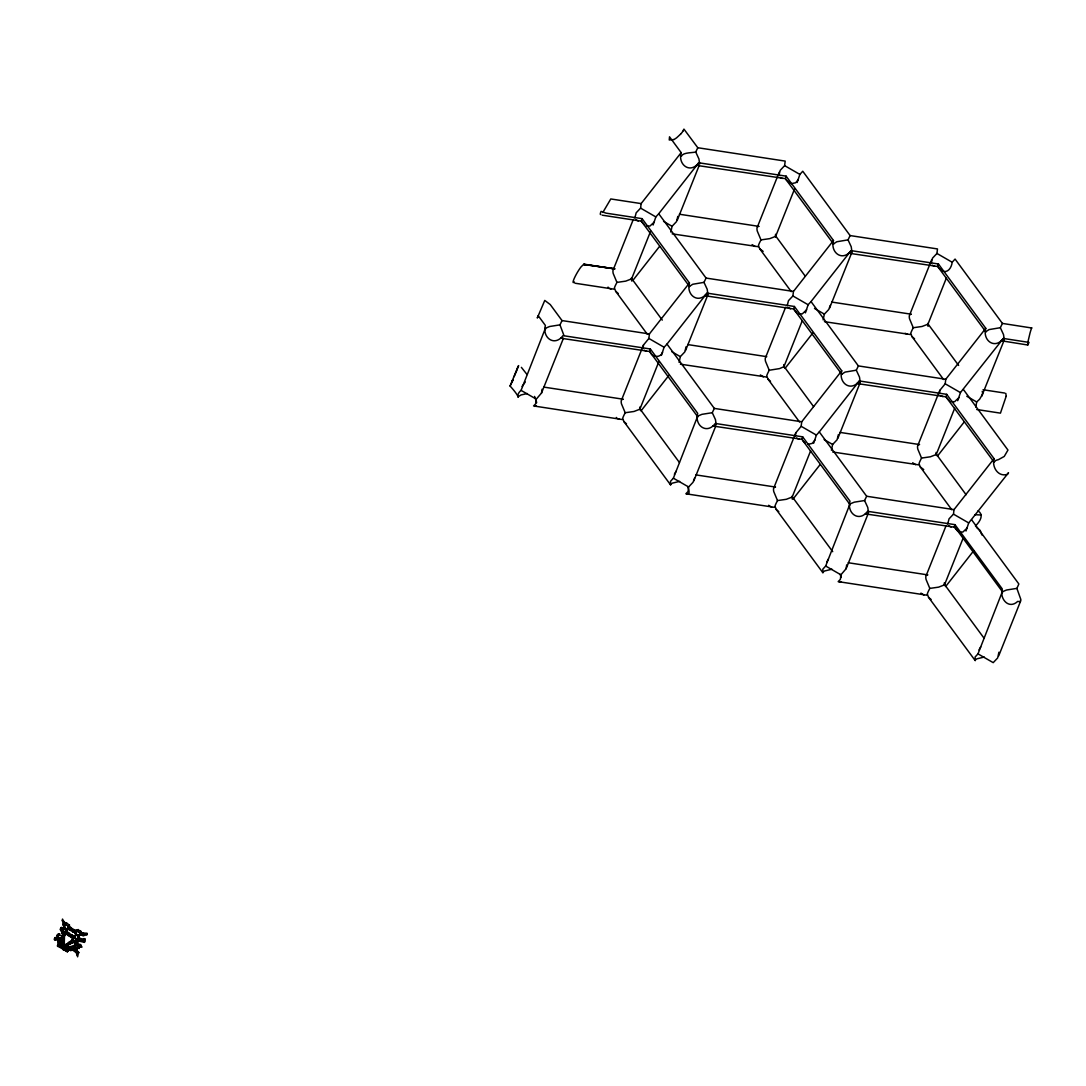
<?xml version="1.0" encoding="UTF-8"?>
<svg xmlns="http://www.w3.org/2000/svg" width="1086" height="1086" viewBox="0 0 1086 1086"><rect width="100%" height="100%" fill="white"/><g stroke="black" fill="none" stroke-linecap="round" stroke-linejoin="round"><path stroke-width="1.5" d="M65.431 924.24L66.545 923.046A2.864 2.077 70.4 0 1 64.821 922.394L64.78 922.462M647.242 334.162L615.653 291.252L614.418 287.966A8.919 1.276 -60 0 1 615.558 285.129L616.943 282.401L625.753 281.125L631.604 278.858L650.65 231.182M965.983 531.027L968.712 522.923L1008.527 472.736L1007.469 474.324C998.048 477.365 991.735 466.926 994.043 458.659L946.693 394.327L859.325 380.955C850.881 392.426 838.256 382.91 841.731 370.815L794.395 306.483L707.027 293.125L666.994 344.086L714.33 408.404L712.267 412.707L701.95 414.336L697.687 416.128L673.374 478.193L670.483 481.356L670.646 484.994L623.921 421.599L622.685 418.3A8.919 1.276 -60 0 1 623.826 415.476L625.197 412.734L634.02 411.472L639.871 409.205L658.917 361.516M791.273 291.659L759.698 248.748L758.462 245.463A8.919 1.276 -60 0 1 759.589 242.64L760.974 239.897L769.784 238.635L775.648 236.368L794.68 188.679M799.54 422.006L767.965 379.095L766.73 375.797A8.919 1.276 -60 0 1 767.856 372.973L769.241 370.245L779.572 368.602L783.916 366.701L802.337 320.546M859.325 380.955L819.292 431.916L866.642 496.248L864.578 500.537L854.248 502.18L849.985 503.958L825.672 566.023L822.794 569.2L822.957 572.838L776.218 509.429L774.997 506.144A8.919 1.276 -60 0 1 776.123 503.307L777.508 500.578L786.318 499.302L792.183 497.035L810.604 450.894M943.585 379.503L911.996 336.592L910.76 333.307A8.919 1.276 -60 0 1 911.901 330.47L913.272 327.741L922.082 326.465L927.946 324.198L946.381 278.043M951.852 509.836L920.263 466.926L919.027 463.641A8.919 1.276 -60 0 1 920.168 460.803L921.539 458.075L930.349 456.799L936.213 454.532L954.635 408.39M971.59 519.76L1018.858 583.983L1016.876 588.381L1006.546 590.01L1002.297 591.802L977.984 653.867L975.092 657.03L975.255 660.668L928.53 597.273L927.295 593.974A8.919 1.276 -60 0 1 928.421 591.151L929.806 588.408L938.616 587.146L944.481 584.879L962.902 538.724M61.305 945.336L61.332 942.444M81.396 939.376L80.649 938.413A8.145 7.493 -19 0 1 80.106 938.277A2.864 2.539 -11.4 0 1 79.007 937.571A1.656 0.692 -13 0 1 78.898 937.802M63.137 929.195L62.269 931.693M63.68 943.53L63.694 943.259A18.571 17.457 -74.8 0 1 63.762 942.39L64.617 935.25M64.427 937.829L64.305 941.861A7.724 7.67 68.5 0 0 64.549 944.277M86.717 934.517L87.002 933.173A15.53 15.38 -67.5 0 1 83.378 932.928L83.038 932.86M631.726 281.07L631.346 278.152L662.284 320.099M699.669 164.081L698.922 158.923L695.732 152.026L697.796 147.737L683.936 129.098L682.727 131.379M707.936 294.428L707.19 289.256L704 282.36L706.063 278.07L658.727 213.738L698.76 162.778L786.128 176.149L833.478 240.481C829.989 252.563 842.627 262.093 851.057 250.622L938.426 263.993L985.776 328.311C982.287 340.407 994.925 349.923 1003.355 338.452L1029.012 342.389L1027.763 345.009L1001.17 340.732M716.203 424.762L715.457 419.603L712.267 412.707M792.305 499.248L791.911 496.329L832.718 551.688M851.981 251.925L851.22 246.753L848.044 239.87L850.107 235.567L802.758 171.249L799.866 174.412L797.138 182.516M860.248 382.258L859.488 377.1L856.311 370.204L858.374 365.914L811.025 301.582L851.057 250.622M868.515 512.592L867.755 507.433L864.578 500.537M928.068 326.397L927.675 323.492L958.626 365.439M1004.278 339.755L1003.518 334.597L1000.342 327.7L1002.405 323.411L955.069 259.079L952.178 262.242C951.716 266.586 948.797 272.464 943.585 271.486M1027.6 343.882L1027.763 345.009M73.631 945.675L74.812 945.322A1.819 1.466 -77.9 0 0 75.477 944.996M63.002 931.462L62.187 943.408M67.821 951.35L67.359 951.784A7.235 3.19 -2.3 0 1 68.432 950.535A3.122 1.778 69.7 0 1 67.848 950.277A7.548 5.023 18.5 0 1 69.49 949.178M62.608 937.435L62.866 942.173M74.092 929.63L74.092 929.63A16.914 16.711 -83.1 0 1 71.527 928.15L70.834 927.634M584.2 265.011L583.874 264.142L581.078 266.857A10.263 1.48 -60 0 0 574.304 278.287A10.263 1.48 -60 0 0 574.372 281.912M65.567 934.381L65.459 932.331L64.739 934.462A10.806 7.588 -83.6 0 0 64.536 935.236M600.707 214.499A10.263 1.48 -60 0 1 601.047 211.376L606.042 213.141L642.097 218.653L689.434 282.984L649.401 333.945L562.032 320.574L550.249 304.569L544.765 300.428L537.285 318.008L538.208 315.7L545.403 325.474C541.914 337.57 554.552 347.086 562.982 335.628L650.351 348.986L697.701 413.318C694.212 425.4 706.85 434.929 715.28 423.459L802.663 436.83L849.999 501.148C846.523 513.244 859.148 522.76 867.592 511.302L954.961 524.66L1002.31 588.992C999.283 598.318 1008.514 610.006 1017.704 601.413L1020.148 601.698L1020.854 599.513L1016.876 588.381M640.061 409.938L639.735 407.101M673.904 139.551L669.247 139.999L669.519 136.809L681.166 152.637C677.678 164.733 690.316 174.249 698.76 162.778M689.434 282.984C685.945 295.066 698.583 304.582 707.027 293.125M775.825 237.101L775.513 234.264M784.092 367.435L783.78 364.597M936.403 455.278L936.078 452.428M944.657 585.612L944.345 582.775M79.264 948.322L78.111 946.001A4.208 1.561 36.6 0 1 77.215 945.363L77.282 945.336M689.596 286.609L642.138 222.263L641.432 221.164L642.097 218.653M697.864 416.956L650.405 352.597L649.699 351.497L650.351 348.986M833.641 244.119L786.169 179.76L785.463 178.661L786.128 176.149M841.908 374.453L794.436 310.094L793.73 308.994L794.395 306.483M850.175 504.786L802.703 440.427L801.997 439.341L802.663 436.83M985.939 331.949L938.48 267.59L937.775 266.504L938.426 263.993M994.206 462.283L946.748 397.938L946.042 396.838L946.693 394.327M957.431 530.837L954.309 527.172L954.961 524.66M67.889 935.358L68.309 935.589A105.681 57.49 24.6 0 1 70.875 937.069L71.472 935.589M69.11 933.322L69.314 933.458A42.015 38.268 48.6 0 0 71.988 934.992L70.997 937.042M74.581 936.376L74.445 937.449A2.145 2.036 -88.5 0 1 74.174 937.965L74.052 938.114M694.497 478.22L693.044 482.279L688.605 486.976L688.076 491.51L685.877 493.777L774.78 507.379M830.274 305.37L828.808 309.442L824.369 314.139L823.147 319.895M79.753 944.209L79.468 945.797M658.727 213.738L655.835 216.915L653.107 225.019M666.994 344.086L664.103 347.248L661.374 355.366M811.025 301.582L808.133 304.745L805.405 312.863M819.292 431.916L816.4 435.092L813.672 443.197M1003.355 338.452L960.445 392.589L957.716 400.693M1006.152 396.309L1005.853 393.471M1006.138 396.363L1000.45 413.142L976.694 409.503M84.966 941.155L84.83 941.752M1027.913 341.927L1030.003 333.13A10.249 1.357 -75.7 0 1 1031.727 327.782M83.378 932.928L82.346 935.44M64.821 934.517L64.97 934.625A2.783 1.643 86.5 0 1 65.269 934.422L65.35 934.367A1.52 0.896 86.6 0 0 65.988 933.485M76.753 930.444L77.337 931.272M82.767 935.182L82.943 934.408M517.384 368.168L510.081 386.032C525.366 402.811 512.619 397.517 521.076 390.363L545.389 328.284L549.638 326.506L559.969 324.863L562.032 320.574M61.997 932.005L62.526 931.299M76.767 940.897L78.83 937.299A6 3.923 -8.8 0 1 79.726 934.517M518.008 396.784L521.09 394.924L527.348 393.539M639.871 409.205L639.6 408.485M670.306 484.614L672.261 483.161L679.646 481.383M775.648 236.368L775.377 235.648M783.916 366.701L783.644 365.996M822.618 572.458L824.573 570.992L831.957 569.213M936.213 454.532L935.942 453.826M944.481 584.879L944.209 584.159M974.916 660.288L976.871 658.835L984.255 657.044M512.09 381.417L513.23 379.598L510.094 386.032M62.133 944.915L61.821 944.508A3.57 3.462 -40.9 0 0 61.047 944.155M63.938 929.263L63.694 930.05M66.07 930.58L66.572 929.955A5.335 3.91 70.2 0 1 67.21 929.29L67.522 928.218M67.237 929.358L67.251 929.304A3.149 2.959 28.9 0 1 66.694 929.032L65.581 928.313M72.925 931.788L73.264 930.919A5.077 0.733 -60 0 1 73.468 930.417M75.233 936.702L75.002 935.888M76.644 931.259L76.319 932.399M81.111 931.571L80.283 933.39M681.166 152.637L641.134 203.598L640.604 208.132L636.165 212.815L634.835 218.055M649.401 333.945L648.871 338.465L643.455 345.049L621.273 400.68A7.344 2.471 67.2 0 0 621.463 403.816L625.197 412.734M833.478 240.481L793.445 291.442L792.902 295.962L788.477 300.659L787.146 305.885M841.731 370.815L801.712 421.775L801.169 426.309L795.753 432.88L773.571 488.524A7.358 2.471 67.2 0 0 773.775 491.646L777.508 500.578M985.776 328.311L945.743 379.272L945.214 383.806L939.797 390.376L917.602 446.02A7.358 2.471 67.2 0 0 917.806 449.142L921.539 458.075M994.043 458.659L954.01 509.619L953.481 514.14L949.042 518.837L947.711 524.063M64.658 927.797A2.511 1.833 22.6 0 1 64.088 927.254A6.584 4.344 55.9 0 1 63.884 928.109L63.178 930.227M69.355 933.824L68.961 934.734A33.232 24.557 20.8 0 0 71.472 936.322L71.88 936.539M79.251 934.815L79.509 933.987M977.984 653.867L993.215 662.65L997.654 657.953L998.93 652.211M84.043 941.046L84.504 942.417A99.79 39.978 22.2 0 0 80.459 941.426L79.807 941.277A4.968 3.054 -2.9 0 0 77.663 941.033C77.296 939.784 79.93 941.684 77.201 942.268A2.199 1.887 16.3 0 1 75.844 941.806L75.328 941.06L75.816 942.132M80.418 932.969L80.486 932.765A14.24 5.213 -49.9 0 0 80.188 933.621M643.455 345.049L643.102 348.389M697.796 147.737L785.178 161.095L784.635 165.629L780.21 170.326L778.879 175.552M795.753 432.88L795.4 436.219M850.107 235.567L937.476 248.938L936.947 253.459L932.507 258.156L931.177 263.382M939.797 390.376L939.444 393.729M64.02 948.512L64.861 946.911A10.493 9.204 14.6 0 1 63.898 946.395M66.708 931.503L66.246 932.304M81.314 939.634L82.115 940.055M1002.297 591.802L1002.473 592.63M622.482 419.549L533.579 405.947L535.765 403.666L536.294 399.146L541.52 393.023L542.063 389.222M670.836 232.065L672.071 226.295L676.51 221.612L677.84 216.386M679.103 362.398L680.338 356.642L684.777 351.945L686.108 346.719M831.401 450.228L832.636 444.473L837.075 439.789L838.406 434.549M927.091 595.223L838.188 581.621L840.374 579.34L840.903 574.806L846.13 568.697L846.673 564.896M545.389 328.284L545.566 329.112M74.513 937.571L75.124 938.06M66.517 948.621L66.572 948.485A9.258 4.195 35.6 0 1 67.142 947.603A4.955 3.625 18.6 0 1 65.934 947.25M64.861 944.589L63.884 944.888A3.285 3.272 -75.6 0 0 63.925 945.39L64.291 944.929M633.314 219.399L613.006 270.346A7.358 2.471 67.2 0 0 613.196 273.468L616.943 282.401M779.219 172.212L757.037 227.843A7.344 2.471 67.2 0 0 757.241 230.979L760.974 239.897M785.626 307.229L765.304 358.176A7.358 2.471 67.2 0 0 765.508 361.312L769.241 370.245M931.53 260.043L909.349 315.687A7.358 2.471 67.2 0 0 909.539 318.809L913.272 327.741M946.191 525.407L925.869 576.354A7.358 2.471 67.2 0 0 926.073 579.49L929.806 588.408M81.151 940.069L82.305 940.666M975.825 407.169L976.681 401.969L979.653 399.2L982.382 394.49A7.358 4.806 -40.7 0 0 982.192 391.367M70.97 928.788L70.59 929.697A4.941 0.706 -60 0 0 70.373 930.254L70.916 929.63M541.52 393.023L563.145 339.008M677.297 220.186L698.909 166.158M685.565 350.52L707.8 294.958M693.818 480.867L715.443 426.839M829.595 308.017L851.831 252.454L850.949 253.377L848.872 252.902M837.863 438.364L860.098 382.788L859.216 383.711L857.139 383.236M846.13 568.697L868.366 513.135L867.483 514.045L865.406 513.569M981.676 396.322L1004.129 340.298L1002.324 341.221M998.699 655.89L1020.704 600.87M74.5 950.712A4.724 2.511 38.4 0 0 72.762 949.191L72.966 948.635M72.721 949.3L72.64 949.503A7.914 6.326 82.3 0 1 72.043 949.001M516.569 370.896L518.619 365.602L517.452 368.005M516.474 371.113L514.14 376.666M67.318 951.865L65.54 950.698L65.852 949.992M62.323 935.874L62.282 935.942A3.285 1.86 -3.2 0 1 62.364 936.254M512.307 380.915L512.796 379.801M80.907 940.666L79.292 939.919M71.119 929.249L71.092 929.304A25.697 13.358 24.9 0 0 73.59 930.919L74.5 931.408M64.834 925.53L64.115 927.01L63.707 925.815M67.78 927.553L68.377 926.494M54.694 939.662L54.911 938.766A2.348 0.706 -73.5 0 0 54.843 937.951L54.938 937.87M77.473 938.372L78.463 936.512M68.717 934.462L68.812 934.286A15.53 6.828 25.9 0 1 71.377 935.765L71.934 936.118M522.067 386.453L525.285 382.014M674.365 474.283L676.103 471.243M826.677 562.127L828.414 559.086M978.975 649.957L980.712 646.917M75.993 933.186L76.549 933.037M65.934 949.829L66.042 949.653A5.172 1.48 -34.6 0 1 66.45 948.988M80.907 939.499L81.464 938.671M654.329 221.951L649.944 226.078L646.333 225.861M662.596 352.285C660.614 357.918 652.93 357.62 650.405 352.597M798.373 179.448L795.658 182.76L791.287 183.643M806.64 309.781L802.255 313.908L798.644 313.691M814.907 440.115L812.192 443.427L807.821 444.323M958.938 397.625L954.553 401.752L950.942 401.535M967.205 527.959L962.82 532.086L959.209 531.869M62.947 923.141L63.667 923.141M57.938 940.978L58.508 940.313A4.656 3.448 12.6 0 1 58.82 940.924L58.902 941.168M602.852 212.422L610.794 198.955L641.134 203.598M61.345 929.209L60.164 929.63A2.891 1.167 -46.8 0 1 60.707 928.381M63.585 949.123L63.395 949.381A43.236 30.191 21.8 0 1 61.59 948.336L61.63 948.309M73.074 931.72L74.581 929.833M632.758 280.541L659.514 246.468M641.011 410.888L668.813 375.498M785.056 368.385L812.844 332.995M793.323 498.718L820.079 464.645M937.381 456.188L964.395 421.735M945.635 586.535L973.667 550.819M73.807 938.413L73.169 939.091M613.373 269.382L614.459 268.826L583.874 264.142M536.321 405.933L534.719 406.422M757.404 226.879L758.503 226.322M621.64 399.729L622.726 399.173M688.619 493.763L687.017 494.252M909.715 314.723L910.801 314.166M773.938 487.56L775.037 487.003M917.982 445.056L919.068 444.5M840.931 581.594L839.315 582.096M926.236 575.39L927.335 574.833M56.73 935.331L58.033 934.544L59.73 935.304M680.528 134.202L676.795 137.65A10.249 3.38 -43.9 0 1 674.406 139.252L673.985 139.51M69.056 925.869L68.459 926.127A5.281 1.398 -73.6 0 0 68.513 925.883M62.662 947.454L62.73 947.386A3.312 3.272 -27.3 0 0 64.047 946.707M70.386 946.517L70.821 946.544A184.376 115.428 14.5 0 1 74.12 945.553M68.404 935.589L68.907 934.842L66.585 933.403M975.432 525.963C979.219 522.298 984.69 515.103 978.038 510.922M60.572 946.422L60.612 946.395A6.285 3.244 -88.3 0 0 61.196 945.743L59.567 945.227M62.201 932.765L61.875 932.385A1.425 1.154 14.8 0 1 62.472 932.059A3.014 0.896 -47.3 0 1 62.717 931.639M62.038 947.997L62.078 947.969A9.055 1.751 -56.6 0 0 62.418 947.739M71.486 940.517L66.721 944.101A18.571 18.476 0.8 0 1 66.002 944.589L65.866 944.671M65.54 946.829L66.422 946.177A23.811 13.412 -36 0 1 66.993 945.689L72.002 942.987M61.481 927.308L61.142 927.566A8.62 1.344 54.6 0 0 61.535 928.068M62.513 933.987A2.023 1.656 20.5 0 1 61.861 933.01L62.201 933.621M61.916 946.435L62.173 946.259A3.855 3.38 -20.5 0 1 62.621 945.906M74.988 933.281A3.828 3.516 34 0 1 75.531 934.096A5.104 4.235 -3.9 0 1 75.463 935.032L75.355 935.874A4.371 3.557 4.1 0 1 74.866 937.082A3.027 2.539 18.3 0 1 74.391 937.476L73.78 937.951M57.49 945.322L57.409 946.15A8.145 4.561 53.7 0 0 58.698 944.942M76.522 939.254L70.848 943.177M60.368 946.571L58.087 946.653M61.807 946.517L61.834 946.503A4.778 2.919 -87.1 0 0 61.875 945.838M70.739 943.259L65.757 946.408M64.888 946.924L65.649 946.476M65.106 946.816L65.146 946.788A2.769 1.005 2.1 0 1 64.088 948.119M77.092 938.888L77.282 938.725A5.077 3.557 74.5 0 1 77.418 938.304M71.119 941.358L66.898 943.992A5.172 4.86 -47.5 0 1 65.336 944.657M66.49 931.652L65.472 932.467L67.59 933.621M65.309 944.983L65.336 944.969A3.489 3.489 11.6 0 1 64.183 945.39M59.431 947.168L59.92 947.399A14.661 13.208 10.8 0 1 60.653 947.766L61.454 948.254M699.004 165.357L696.56 165.058M563.24 338.194L560.797 337.895M707.271 295.691L704.828 295.406M715.538 426.024L713.095 425.739M62.649 945.96L63.816 945.444M60.938 945.105L59.974 945.349A4.385 3.597 6.7 0 0 57.775 945.105A6.869 3.937 50.9 0 0 59.078 943.965M974.739 514.696L981.011 514.981M61.685 942.078L61.63 941.263A183.045 120.98 31.2 0 0 61.468 938.263L61.454 938.1A5.131 3.448 12.9 0 0 60.178 937.639M75.844 945.377A3.611 2.498 27.5 0 1 74.486 946.259L74.065 946.286A92.568 75.07 -79.4 0 0 70.4 947.386L66.938 948.648M68.554 947.291L70.264 946.68L70.4 947.386M60.259 942.037L60.151 942.024A3.679 2.661 7.5 0 0 61.332 942.119L61.685 943.897M76.97 948.906L76.943 948.92A12.095 9.421 -38.7 0 0 77.282 950.63M76.712 941.209L77.405 941.1M56.798 938.223L54.327 938.82A2.43 0.733 -73.5 0 0 54.341 939.729L55.169 940.014M75.219 948.214L76.468 948.132A2.471 0.977 -16.8 0 1 78.382 947.141M695.732 152.026C691.565 152.977 682.945 152.366 681.329 156.275M848.044 239.87L836.804 241.757L833.41 243.943M704 282.36L692.773 284.26L689.366 286.433M1000.342 327.7L989.102 329.587L985.708 331.773M856.311 370.204L845.071 372.091L841.677 374.276M71.459 949.653L71.757 949.639A4.914 3.937 35.5 0 1 72.436 949.639M76.305 941.25L75.409 941.182M785.463 178.661L697.701 165.534M641.432 221.164L602.133 215.164M937.775 266.504L849.999 253.377M793.73 308.994L705.968 295.881M649.699 351.497L561.924 338.384M946.042 396.838L858.266 383.711M801.997 439.341L714.235 426.214M954.309 527.172L866.533 514.045M76.834 948.92L76.441 948.879A10.317 4.806 -30.6 0 1 75.409 949.15M76.21 930.973L76.237 930.973A3.991 2.213 25.3 0 0 76.699 930.851L76.78 930.933M83.731 935.508L87.016 934.856M79.102 948.54L78.083 948.01A3.353 2.525 39.2 0 0 76.196 948.77M672.139 233.843L758.259 246.712M574.915 283.202L614.214 289.202M824.45 321.673L910.557 334.542M680.406 364.177L766.512 377.046M832.718 452.007L918.824 464.876M78.83 937.299L78.966 937.313A6.462 5.634 21.2 0 0 77.635 936.648M76.441 930.363L76.482 930.376A3.557 2.919 35 0 0 77.717 930.254A5.688 5.688 0 0 1 80.703 931.014M58.305 937.462L59.811 937.707M63.545 939.417L62.812 939.105M766.77 356.67L687.642 344.561M614.975 268.894L584.241 264.495L614.459 268.826M679.374 214.227L759.019 226.39M706.063 278.07L793.445 291.442M1002.405 323.411L1031.7 327.986M831.686 302.057L911.317 314.221M858.374 365.914L945.743 379.272M983.034 389.738L1004.794 393.064M714.33 408.404L801.712 421.775M543.611 387.064L623.242 399.227M839.953 432.391L919.584 444.568M866.642 496.248L954.01 509.619M695.909 474.894L775.54 487.071M848.22 562.738L927.851 574.901M79.251 946.761L80.337 946.951M55.101 939.2L55.848 939.322M68.581 950.576L68.92 949.598M76.916 938.657L76.78 938.643A2.81 1.412 13.3 0 1 76.129 938.698M69.029 925.231L69.056 925.245A2.593 2.063 48.1 0 0 69.165 925.611M82.346 933.906L83.038 934.014A18.177 17.037 -30 0 0 87.002 934.041M60.3 945.431L61.033 945.648M84.219 940.625L82.55 940.191M77.622 938.793L79.088 939.227M83.554 939.214L82.264 938.874M80.052 939.499L81.246 939.811M59.486 938.643L57.734 938.1A3.353 2.362 -2.5 0 0 57.979 936.322M782.314 178.471L780.033 177.398M934.612 266.301L932.345 265.228M638.269 220.974L636.002 219.901M790.581 308.804L788.3 307.732M942.879 396.648L940.612 395.575M646.537 351.307L644.269 350.235M798.848 439.138L796.567 438.065M951.146 526.981L948.879 525.909M57.612 938.073L57.734 938.1A10.317 2.267 -86.9 0 0 57.721 938.752M755.096 246.508L752.096 244.608M907.394 334.352L905.127 333.28M609.789 288.577L611.051 289.012M763.363 376.856L760.363 374.941M915.661 464.686L912.661 462.772M618.056 418.925L619.319 419.345M771.63 507.189L768.63 505.275M923.928 595.019L920.928 593.119M68.554 928.109L68.527 928.096A4.928 2.593 40.6 0 1 69.667 928.516M64.495 948.037L64.359 947.983A5.376 3.76 21.8 0 1 62.947 947.155L62.839 947.073M76.699 934.774L77.608 935.209M64.644 932.019L63.355 930.919M76.604 934.747L76.074 934.489A3.163 2.932 -16.5 0 1 75.45 934.15M69.314 929.82L69.26 929.792A6.054 4.873 42.8 0 0 68.527 929.521M73.97 930.39L73.726 930.268A20.01 14.688 39 0 1 71.011 928.706L70.848 928.598M763.159 251.395L759.698 248.748M923.724 469.573L920.263 466.926M79.02 932.277L77.649 931.476M73.427 936.933L72.694 936.566M73.631 937.042L74.377 937.462M67.712 925.747L66.436 925.028M72.314 936.77L73.305 937.299M80.907 933.431L80.649 933.268A3.801 2.851 -29.5 0 1 80.038 932.738M71.988 935.032L72.3 935.155A6.76 6.082 47.1 0 0 75.45 936.227M69.816 930.064L70.359 930.363A55.861 28.385 34.9 0 1 72.925 931.842L73.346 932.1M63.395 949.381L64.169 949.816M936.947 253.459L952.178 262.242M784.635 165.629L799.866 174.412M790.377 183.358L786.169 179.76M942.675 271.188L938.48 267.59M655.835 216.915L640.604 208.132M792.902 295.962L808.133 304.745M824.369 314.139L814.5 308.438M945.214 383.806L960.445 392.589M976.681 401.969L966.812 396.281M663.56 221.381L672.071 226.295M648.871 338.465L664.103 347.248M671.827 351.728L680.338 356.642M801.169 426.309L816.4 435.092M824.125 439.558L832.636 444.473M953.481 514.14L968.712 522.923M976.423 527.402L980.169 530.375L981.893 534.964M521.076 390.363L536.294 399.146M673.374 478.193L688.605 486.976M840.903 574.806L825.672 566.023M74.69 931.517L75.002 931.707A4.982 2.539 30.4 0 1 75.979 932.48L76.115 932.48A2.566 1.371 30.3 0 1 76.522 932.847M78.844 948.01L78.151 947.562M66.735 930.987L66.775 931.014A6.76 5.905 47.1 0 0 69.192 933.145M65.296 928.123L64.739 927.715M914.561 338.791L911.996 336.592M770.531 381.295L767.965 379.095M618.219 293.464L615.653 291.252M931.096 599.472L928.53 597.273M778.784 511.642L776.218 509.429M626.486 423.798L623.921 421.599M56.676 935.616L56.689 935.63A2.606 1.208 -28.8 0 0 57.544 935.779M949.164 400.503L946.748 397.938M796.866 312.673L794.436 310.094M644.555 224.829L642.138 222.263M805.12 443.007L802.703 440.427M76.034 948.58L75.748 948.322A10.874 4.615 56 0 0 75.816 949.069M62.812 933.946L62.16 933.037M521.375 367.353L527.036 374.521M62.078 929.412L62.893 930.295M62.377 927.878L61.916 927.688A3.421 1.71 -45.6 0 1 61.753 928.679M66.395 948.974L65.717 948.268A2.511 2.213 -46.4 0 1 65.187 947.155M60.775 928.001L61.495 928.802M67.699 949.856L66.694 948.73M69.653 942.648L69.137 942.105L69.857 942.906M70.223 943.476L69.328 942.472M608.051 287.098L608.784 287.939M616.319 417.445L617.052 418.273M75.083 951.485L75.558 952.069A9.598 2.063 46.7 0 1 77.106 954.309L77.405 954.798M75.192 950.481L75.776 951.227A2.05 1.127 -44.7 0 1 76.821 950.807M963.336 389.412L1007.957 450.066L1004.238 456.446L998.455 459.636A7.317 1.167 -10.6 0 0 995.943 460.396L993.975 462.107M775.716 236.029L805.323 276.265M936.295 454.206L966.106 494.727M954.377 526.438L1002.025 591.178M783.983 366.376L813.59 406.598M944.562 584.539L984.038 638.174M639.953 408.865L679.429 462.514M64.02 923.602L63.83 923.331A49.589 39.815 22.2 0 1 61.943 920.222M64.25 923.928L64.78 924.756M77.703 953.902L77.418 953.494A2.023 0.774 -47.4 0 1 78.599 952.911M63.219 924.824L62.866 924.227M77.581 951.485L77.215 950.793M77.459 952.449L77.038 951.607A2.05 1.14 -44.6 0 1 76.359 951.947M559.969 324.863L563.96 335.547M534.583 396.417L536.484 401.834A7.358 2.471 67.2 0 1 536.66 402.757M61.983 932.643L61.671 931.897A3 1.276 70.7 0 0 61.128 931.014M76.902 951.241L76.644 950.467M840.157 574.385L841.093 577.508M687.845 486.542L688.795 489.677A7.358 2.471 67.2 0 1 688.986 492.8M58.169 938.277L57.911 937.422A2.661 1.778 61.4 0 0 58.318 936.851M58.277 935.616L58.087 934.856M61.142 938.738L61.155 938.969A92.568 57.449 -45.7 0 1 61.332 942.146L61.332 942.295M64.101 946.775L64.006 945.553M63.68 943.843L63.694 944.046A3.489 3.312 -73.6 0 0 63.898 945.227M63.979 946.788A3.923 2.701 -86.8 0 1 63.965 947.331M65.404 946.68A11.539 5.403 -36.4 0 0 64.698 947.25A8.064 3.285 -36.9 0 0 64.318 947.616M61.834 946.612A2.471 1.167 55.6 0 1 62.676 945.336M62.771 943.517A15.91 12.027 89.2 0 1 62.418 945.797M63.626 949.517A15.923 1.792 -65.3 0 1 63.232 949.965M61.739 935.82A3.747 0.733 17.1 0 1 60.748 935.548A4.561 0.977 17.6 0 1 60.056 935.209M62.472 934.625A10.208 2.824 -85.5 0 1 62.581 934.72M59.798 933.824A4.806 1.67 -6.9 0 1 59.323 933.987M59.011 933.851A6.625 3.679 3.7 0 1 57.965 934.069M63.368 930.485A11.96 4.154 -87.6 0 1 63.327 931.53M62.662 935.63A19.901 8.131 87.7 0 1 62.798 937.354M62.757 932.643A7.846 3.041 87.6 0 1 63.273 935.263M64.427 936.349A3.937 2.226 88.9 0 1 64.658 935.046M63.83 937.775A15.896 8.389 -90 0 1 63.911 936.2M63.49 934.381A2.294 1.873 48.8 0 1 62.92 934.001M61.78 932.467A3.163 1.276 55.6 0 1 61.793 932.209M59.282 940.272A5.946 4.412 8 0 1 61.454 940.883M58.02 938.643A12.272 5.376 -71.1 0 1 58.305 940.53M55.861 938.956A4.724 3.367 8.7 0 1 58.875 940.042M69.45 924.702A9.082 1.819 -55.5 0 1 69.137 926.1M66.87 923.195A5.688 5.43 -12.4 0 1 68.947 925.286M70.902 927.525A5.077 4.045 48 0 1 69.49 926.046M70.766 928.802A5.389 3.855 38.7 0 1 68.16 926.277M66.029 931.802A7.466 1.208 -59.3 0 1 65.744 932.521M64.155 928.557A7.059 6.285 1.9 0 1 66.775 930.933M68.499 933.539A7.941 2.403 28.3 0 1 67.916 933.213M64.888 934.259A5.539 4.615 40.9 0 1 67.956 934.937M67.875 928.408A9.91 6.706 48.1 0 1 68.038 927.715M67.631 929.399A3.625 3.122 51.2 0 1 68.024 929.44M67.834 927.973A1.371 0.76 83.2 0 1 67.495 929.548M69.653 928.191A11.729 5.308 38.1 0 1 70.631 928.761M62.16 947.331A5.566 3.19 26.1 0 1 60.707 945.607M62.947 945.77A5.023 3.815 21.8 0 1 61.739 944.508A7.969 3.272 16.5 0 1 60.952 945.064M61.685 944.562A8.769 4.643 -51.2 0 1 61.59 943.965M62.621 945.702A2.348 2.294 74.7 0 1 62.214 945.797M62.499 919.041A15.53 14.159 -57.6 0 0 64.305 921.933A2.104 0.787 -41.7 0 1 64.183 922.856M64.984 924.485A7.996 1.276 -53.4 0 1 63.993 926.154M64.861 926.494A14.24 2.063 -72.5 0 1 64.481 927.2M63.029 925.096A7.032 4.412 85.9 0 1 63.463 926.046M64.563 924.254A4.072 2.145 73.7 0 1 63.585 923.48M65.364 924.213A3.801 2.05 83.9 0 1 64.821 923.942M60.585 930.037A8.403 4.127 72.8 0 1 61.128 930.688M64.264 928.476A6.082 1.683 -54.8 0 1 64.264 928.91M64.644 928.123A6 3.041 77.7 0 1 64.033 928.774L63.368 928.666A1.466 0.828 66 0 0 63.083 929.005M63.694 928.706A4.018 2.986 82.4 0 1 62.459 927.743M65.404 932.141A3.489 2.769 59.4 0 1 65.554 931.476M65.662 931.557A3.964 2.756 73.4 0 1 66.07 930.675M66.911 930.811A5.104 3.679 39.5 0 1 67.766 927.946M66.273 925.191A4.996 3.258 24.8 0 1 65.771 924.838M65.934 924.702A1.819 0.774 29.7 0 1 65.594 924.43M59.038 944.196A3.095 2.213 -2.5 0 1 60.341 944.277M60.504 944.087A4.005 3.679 -10.7 0 1 61.006 944.236M58.033 943.245A7.439 4.263 50.6 0 1 58.128 944.562M56.961 937.49A12.095 10.738 54.6 0 1 54.911 937.557M55.359 939.675A5.281 4.453 14.5 0 1 58.413 941.046M58.277 939.662A16.195 2.158 88.3 0 1 58.033 937.747M57.979 941.535A8.226 7.873 -18.5 0 0 58.508 941.766A10.643 9.407 0.1 0 0 59.173 942.037M56.798 937.829A10.738 2.226 -4.8 0 1 56.2 937.937M60.137 942.105A7.154 5.62 6.3 0 1 59.241 941.861M60.789 939.064A5.973 3.53 12.9 0 1 59.431 938.738M61.535 937.381A1.656 0.828 -49.7 0 1 62.16 936.159M58.305 935.616A1.67 1.059 68.1 0 1 58.372 936.349M57.734 936.648A17.254 12.91 26.3 0 1 57.205 936.349M61.427 938.684A3.72 2.403 30.9 0 1 61.345 937.408M62.323 937.028A1.371 0.869 14.9 0 1 61.997 937.259M57.775 941.698A7.005 4.846 23.4 0 1 58.468 943.34M59.635 941.766A8.226 5.81 21.8 0 1 59.241 943.544M77.079 945.377A3.815 1.222 37.2 0 1 75.64 943.788M76.129 943.965A1.819 1.466 -77.9 0 1 75.83 944.616M75.626 945.254A1.71 0.706 74.1 0 1 75.939 943.938M77.296 941.386A8.457 1.982 -88.4 0 1 77.785 942.186M78.898 946.612A5.579 3.258 61.1 0 1 78.531 945.635M78.206 945.268A5.254 1.67 66.6 0 1 77.825 943.625M77.988 943.924A7.181 0.733 81.2 0 1 78.165 944.739M75.206 942.621A9.842 4.317 -50.8 0 1 75.029 944.358M72.382 939.078A13.779 10.493 -30.6 0 1 71.703 939.634M73.006 938.956A10.154 8.688 -26.5 0 1 72.64 939.309M76.767 939.471A15.258 8.145 -28.7 0 1 77.31 939.105M74.662 942.947A5.511 1.14 -17.5 0 1 75.952 942.553M72.205 943.259A19.942 11.471 -22.4 0 1 74.011 942.376M73.196 939.512A2.213 1.167 -12.8 0 1 72.816 938.901M72.694 938.494A3.177 1.425 -9.6 0 1 73.346 937.87M73.264 939.77A2.579 0.801 -33.6 0 1 72.382 940.462M75.192 941.277A2.362 2.118 40.1 0 1 74.296 940.775M77.079 939.987A2.199 1.819 22.7 0 1 77.88 940.354M73.006 948.322A12.272 8.593 -50.3 0 1 75.287 947.997M70.386 950.657A7.398 3.543 1 0 1 73.441 950.128M70.78 947.06A5.783 2.905 60.3 0 1 72.3 948.743M74.798 946.625A8.267 5.077 60.4 0 1 75.409 947.331M75.518 947.168A11.77 9.448 69.1 0 1 75.803 947.535M76.495 931.299A5.281 2.946 -41.4 0 1 76.59 930.946M76.129 930.756A4.425 2.742 31.4 0 1 74.133 930.173M78.165 929.507A9.082 1.357 -60.8 0 1 77.798 931.191M76.957 930.118A1.615 0.91 86.5 0 1 77.445 930.05M76.441 930.566A6.353 5.606 41 0 1 74.513 929.996M71.269 937.503A5.335 4.127 43.1 0 1 73.101 938.956M75.979 932.304A9.91 6.787 46 0 1 75.803 932.983M73.427 931.883A6.136 5.199 39.5 0 1 74.988 932.928M64.115 949.897A13.1 11.715 14.8 0 1 65.486 950.766M66.613 948.499A5.566 2.321 21.4 0 1 64.631 947.888M67.183 947.63A3.312 2.891 -55.2 0 1 67.766 947.983L67.848 948.078A4.154 3.53 -79.7 0 1 68.377 948.404A2.864 2.145 81.1 0 1 69.083 949.49M68.54 946.843A13.263 9.245 -60.9 0 1 67.21 947.277M66.368 949.015A6.557 4.67 70 0 1 67.563 950.467L67.821 950.766A5.824 2.715 -0.1 0 1 68.703 949.707M85.075 940.652A14.634 11.104 2.1 0 1 84.274 940.49M85.224 938.874A29.363 23.498 -6.7 0 1 83.812 938.575M84.287 940.069A3.584 1.072 -88.2 0 1 84.939 939.444M82.984 933.078A3.136 2.891 -8 0 1 80.744 931.421M83.703 935.725A32.281 30.489 -41.9 0 1 82.672 935.684M78.749 935.915A7.996 2.864 -49.3 0 1 78.925 935.032M78.898 935.521A2.701 1.507 -11.6 0 1 79.997 935.236M78.491 936.512A6.543 4.738 18.5 0 1 79.02 935.67A2.077 1.357 19.3 0 1 78.233 935.372M80.337 935.141A7.032 6.014 -20 0 1 81.572 935.168M82.441 933.729A4.072 2.321 0.9 0 1 81.124 933.349M79.522 939.811A8.62 3.149 5.6 0 1 78.463 939.471M76.454 934.462A5.104 3.489 49.5 0 1 75.952 935.521M79.685 932.426A2.742 1.113 22.6 0 1 79.183 932.209M76.699 953.793A5.634 1.955 34.5 0 1 77.961 955.721M76.604 954.743A6.258 2.742 30.3 0 1 77.595 956.847M75.206 950.698A11.118 0.679 51.5 0 1 76.726 952.748M72.409 949.978A5.281 3.692 28 0 1 74.608 951.594M74.486 949.924A16.195 6.815 -28.6 0 1 72.029 950.304M77.228 952.503A5.959 4.575 5.5 0 0 78.178 953.834L78.124 953.929A2.498 0.991 -47.7 0 1 77.418 954.282M79.115 952.653A6.815 4.48 16.8 0 1 77.934 951.404M76.387 948.757A7.928 1.167 39.3 0 1 76.658 949.028M74.975 947.684A5.973 2.946 57.3 0 1 74.079 946.72M71.255 948.445A4.806 3.041 66.3 0 1 70.509 947.521M76.644 946.137A4.14 2.457 55.7 0 1 75.816 945.2M70.074 949.721A6.516 4.86 27.9 0 1 70.875 949.517M62.839 947.277A3.122 2.959 -71.5 0 1 62.73 946.191M80.337 946.938A14.349 14.294 51.5 0 0 80.798 947.006A5.145 5.063 -12.2 0 0 81.925 947.033L82.02 947.033A5.566 5.077 31.6 0 1 81.002 945.241M81.029 945.173A3.516 2.661 35.4 0 1 79.957 944.372M79.074 945.825A5.471 3.543 -70.9 0 1 78.925 946.395M682.782 131.365A10.263 3.896 -44 0 1 680.555 134.216"/></g></svg>
